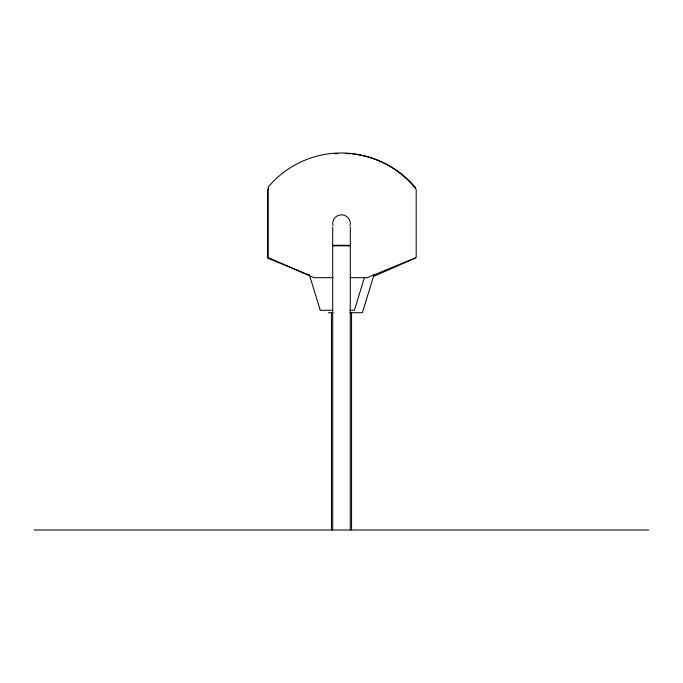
<?xml version="1.0" encoding="UTF-8"?>
<svg xmlns="http://www.w3.org/2000/svg" width="683" height="683" viewBox="0 0 683 683"><rect width="100%" height="100%" fill="white"/><g stroke="black" fill="none" stroke-linecap="round" stroke-linejoin="round"><path stroke-width="1.02" d="M364.312 278.015L354.392 310.304L349.653 310.304M374.147 274.378L362.366 312.72L349.798 312.72M373.61 276.419L415.418 258.029M332.698 245.769L350.003 245.854M332.698 245.299L350.302 245.299M333.108 277.674L313.941 277.674L268.24 257.576L268.24 187.031A95.338 95.338 0 0 1 416.186 189.37L416.186 257.576L367.189 277.674L350.148 277.674M332.843 310.304L320.284 310.304L309.425 274.984M328.258 312.72L332.988 312.72M34.15 529.991L648.85 529.991M309.612 275.317L267.48 258.029L267.48 189.831A95.338 95.338 0 0 1 268.735 188.26M351.557 312.481L351.557 529.991M350.302 227.243L350.302 529.991M332.698 227.243L332.698 529.991M331.443 312.481L331.443 529.991M333.005 225.885A8.794 8.794 0 0 1 341.5 214.829A8.794 8.794 0 0 1 349.995 225.885M334.849 153.752A95.338 95.338 0 0 1 337.872 153.555M345.922 153.513A95.338 95.338 0 0 1 349.961 153.752M352.974 154.042A95.338 95.338 0 0 1 415.418 187.492"/></g></svg>
